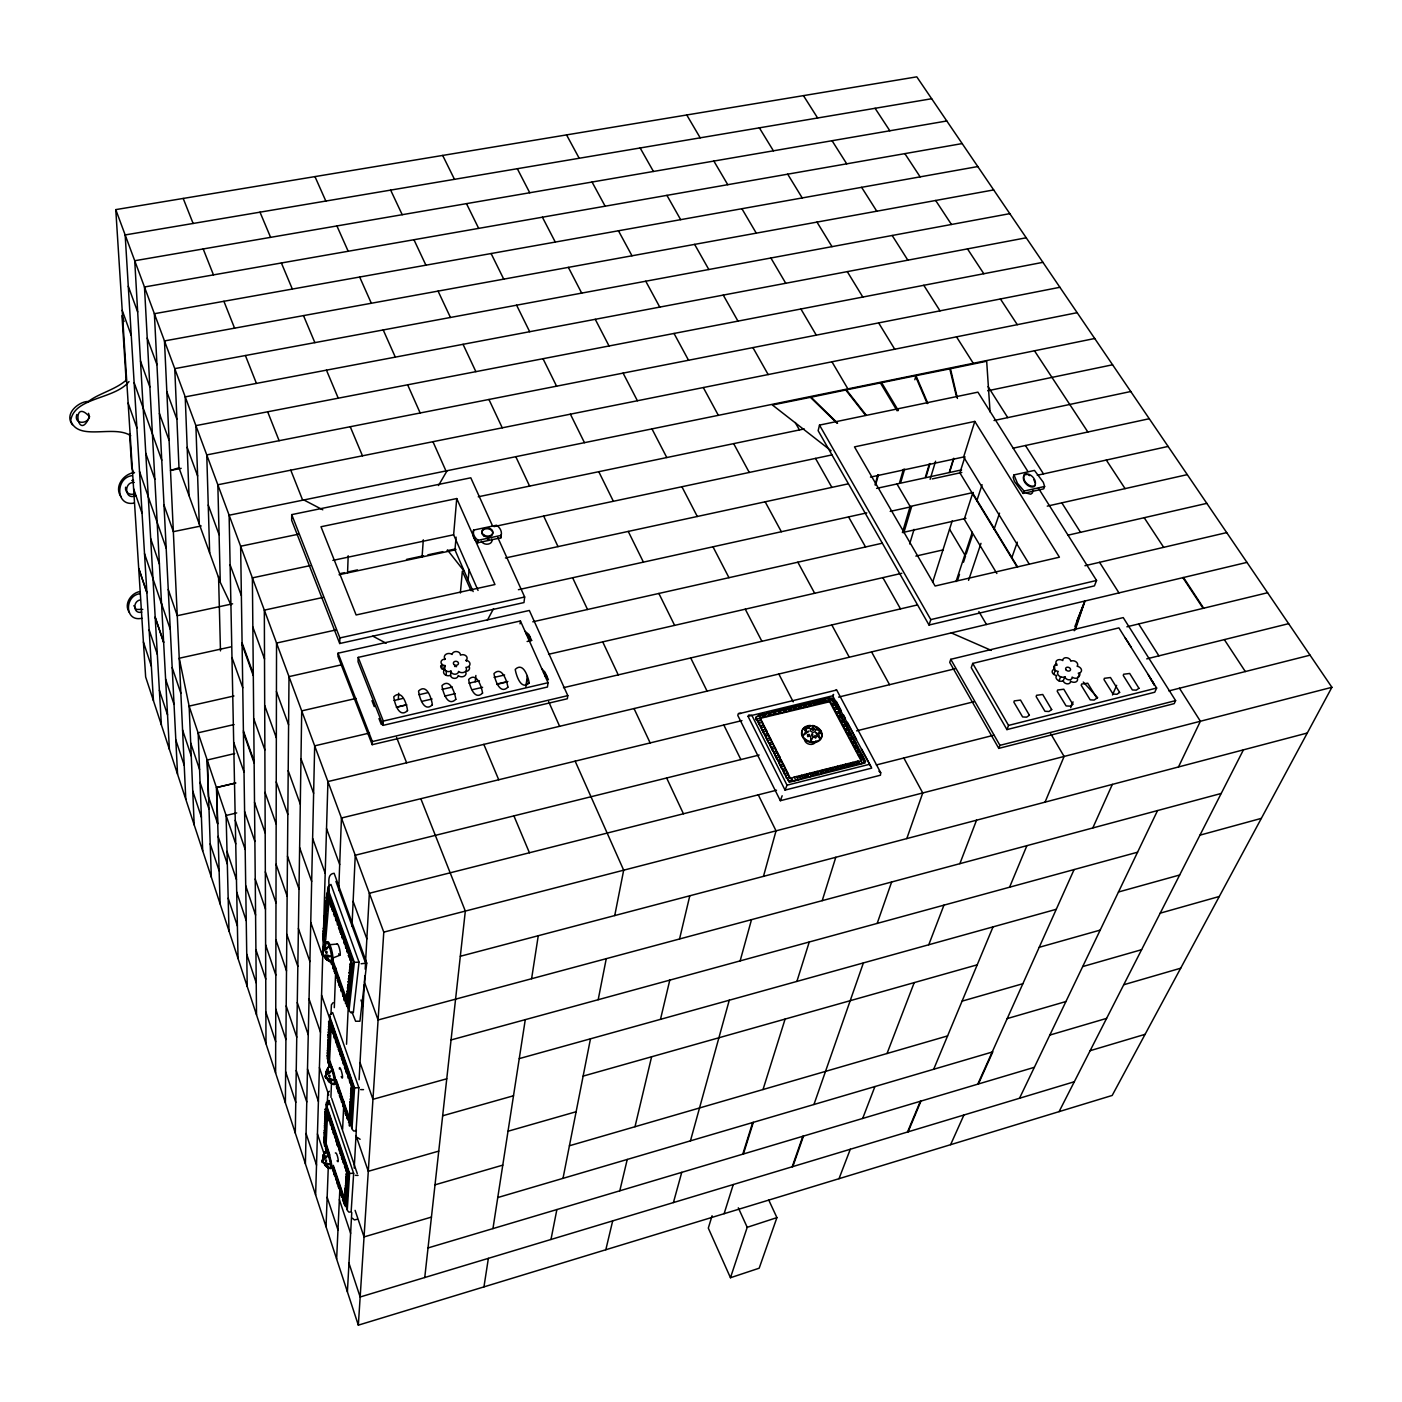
<?xml version="1.0" encoding="UTF-8"?>
<svg xmlns="http://www.w3.org/2000/svg" width="1402" height="1402" viewBox="0 0 1402 1402"><rect width="100%" height="100%" fill="white"/><g stroke="black" fill="none" stroke-linecap="round" stroke-linejoin="round"><path stroke-width="1.5" d="M275.616 1073.056L276.545 643.045L335.674 630.006M285.377 1102.813L289.005 676.623L342.246 664.653M492.347 525.487L470.792 477.802L291.721 514.622L291.669 520.317L339.705 643.518L523.98 602.562L524.663 597.007L497.728 537.404M295.296 1133.044L301.71 710.884L356.055 698.424M323.599 938.989C324.09 929.438 323.88 940.917 325.264 944.177M125.602 487.213C124.515 492.382 130.701 496.168 135.013 493.469M305.391 1163.783L314.679 745.846L369.497 733.036M315.625 1194.995L327.928 781.562L1246.956 562.377M345.435 1003.552C345.873 995.297 346.119 1000.169 346.715 1006.513C349.256 1002.745 347.345 1001.116 348.642 998.487C348.117 993.51 350.833 989.199 349.151 984.204C351.692 979.77 350.518 975.126 351.411 970.377C353.041 970.079 349.676 946.683 350.114 960.352M338.057 653.192L337.952 656.364L372.213 744.672L567.337 698.757L567.81 695.637L529.343 610.466L338.057 653.192L372.371 741.553L372.213 744.672M339.705 643.518L339.897 637.945L291.721 514.622M347.556 572.91L348.187 555.77M326.035 1226.732L328.313 1166.517M330.925 1097.328L331.52 1081.485M334.307 1007.652L335.797 967.993M338.706 890.498L341.44 818.014L741.956 720.593M358.211 657.38L358.036 661.744L383.044 725.377L547.446 687.015L548.042 682.721L520.422 620.963L358.211 657.38L383.307 721.066L383.044 725.377M328.103 1062.996C328.857 1047.312 326.018 1062.734 330.346 1067.308M327.122 1056.354C328.559 1050.448 330.083 1056.775 327.98 1058.808M327.244 1053.778C328.646 1045.857 330.697 1059.947 327.297 1052.674M327.349 1051.202C328.734 1043.228 330.907 1057.388 327.402 1050.098M327.472 1048.626L328.909 1046.611M327.525 1047.522C332.625 1052.99 325.685 1045.577 328.874 1044.227M328.804 1046.085L327.7 1043.438L328.769 1041.844M327.753 1042.334C332.625 1047.785 326.438 1040.547 328.874 1039.233M327.858 1039.723C332.327 1045.086 327.332 1038.269 328.699 1036.814M328.033 1056.389L328.839 1039.583C332.87 1038.426 325.019 1035.85 329.12 1033.993M328.909 1038.093C332.73 1035.622 325.79 1033.677 329.47 1031.136M329.032 1035.465C332.817 1032.941 325.825 1030.891 329.733 1028.279M329.137 1032.818C332.94 1030.295 325.947 1028.244 329.856 1025.616M329.26 1030.172C333.098 1027.684 326.14 1025.738 329.82 1023.18C327.279 1018.273 330.276 1030.996 330.802 1020.884L353.654 1086.83L351.026 1124.386M328.629 1022.373C327.91 1018.15 332.852 1027.158 330.679 1027.684C333.991 1030.33 332.011 1032.818 334.745 1035.5M325.229 1143.664C322.425 1134.972 326.421 1150.026 327.244 1152.9M323.774 1140.247L324.493 1138.985M324.581 1142.648C328.156 1140.422 321.619 1138.652 325.106 1136.303M324.791 1138.038C323.652 1128.733 327.577 1137.67 324.686 1140.334M324.09 1133.324C325.071 1128.417 326.999 1133.587 324.896 1135.725M324.195 1130.993L325.422 1129.346M325.106 1131.063C324.09 1121.565 327.788 1130.783 325.001 1133.394M324.405 1126.332C325.387 1121.39 327.314 1126.595 325.211 1128.733M324.51 1123.983C325.825 1117.219 327.647 1129.293 324.545 1122.984M324.616 1121.635C325.93 1114.853 327.753 1126.928 324.651 1120.619M324.721 1119.269C326.035 1112.469 327.875 1124.579 324.756 1118.253M324.826 1116.903L326.053 1115.221M324.861 1115.887C329.523 1121.162 323.617 1114.362 325.947 1113.048M324.984 1113.503C329.628 1118.778 323.722 1111.979 326.053 1110.664M326.245 1112.54C323.88 1103.987 326.245 1112.084 328.033 1114.012M329.382 1027.526L328.576 1023.881M329.435 1025.037L329.803 1014.978L332.625 1012.542L358.877 1087.742L356.055 1130.818L353.69 1131.028L352.252 1129.381L335.726 1081.17M325.211 1127.401L326.245 1102.866L328.909 1100.535L353.654 1173.351L351.131 1211.924L348.888 1212.134L347.521 1210.609L332.835 1166.674M324.703 1146.468L323.722 1141.561M328.787 1056.582L329.277 1045.962M330.96 1014.224L331.415 1004.796L333.098 1002.658M325.947 1127.331L326.543 1114.467M327.017 1108.824L327.77 1093.262L329.365 1091.229M328.944 1065.467L329.996 1062.401L328.173 1061.542M330.679 1027.684L331.748 1024.529L329.873 1023.653M325.509 1148.851L326.508 1145.977L324.773 1145.136M329.47 1118.253C326.175 1116.378 329.68 1112.084 326.315 1111.155M329.575 1067.325L329.014 1064.013M331.328 1029.559L330.749 1026.159M326.105 1150.656L325.562 1147.555M327.682 1116.763L327.122 1113.574M336.638 1258.996L339.95 1186.933M342.614 1129.223L343.911 1101.271M346.539 1044.245L348.309 1005.742M351.99 926.144L355.249 855.238L759.165 755.03M328.716 1104.723L328.909 1100.535M332.186 1032.065L333.273 1028.91L331.398 1028.034M330.96 1122.178C326.999 1120.741 331.398 1116.115 327.735 1115.396M332.852 1033.94L332.274 1030.54M329.12 1121.022L328.559 1117.832M336.322 1039.548C332.099 1038.058 336.795 1033.169 332.922 1032.415M332.397 1126.454C328.436 1125 332.835 1120.373 329.19 1119.655M334.377 1038.339L333.799 1034.939M330.557 1125.28L330.013 1122.091M337.794 1043.631C333.115 1042.615 338.583 1037.322 334.447 1036.832M333.851 1130.713C329.873 1129.276 334.272 1124.649 330.627 1123.913M335.902 1042.755L335.323 1039.338M331.994 1129.556L331.45 1126.349M350.079 1080.329C347.556 1073.476 345.067 1067.903 343.543 1060.788C339.862 1055.215 339.705 1047.031 335.972 1041.23M335.288 1135.007C331.328 1133.552 335.726 1128.925 332.064 1128.189M336.024 1080.101C335.989 1087.689 340.143 1092.999 341.562 1100.009M337.444 1047.171L336.848 1043.771M333.448 1133.832L332.905 1130.643M336.41 1087.198L337.461 1084.132L335.621 1083.273M338.32 1049.712L339.407 1046.54L337.514 1045.664M332.554 1169.899C332.975 1160.996 332.993 1174.753 336.392 1177.119M344.682 1202.425C345.295 1211.17 346.189 1201.514 346.644 1200.498C346.136 1198.184 346.294 1195.959 347.065 1193.715C346.802 1188.914 346.785 1184.55 348.134 1179.573C347.398 1174.841 346.241 1164.747 341.58 1157.859C341.808 1153.531 339.95 1149.219 337.181 1144.873C337.269 1141.386 335.744 1135.497 333.518 1132.466M337.041 1089.074L336.48 1085.761M338.969 1051.605L338.39 1048.188M333.15 1171.722L332.625 1168.602M334.903 1138.126L334.342 1134.919M337.9 1091.58L338.969 1088.513L337.111 1087.637M339.862 1054.146L340.949 1050.974L339.056 1050.098M333.974 1174.14L334.973 1171.248L333.22 1170.425M335.726 1140.58L336.76 1137.618L334.973 1136.759M338.548 1093.455L337.97 1090.143M340.511 1056.039L339.932 1052.639M334.57 1175.963L334.044 1172.843M336.357 1142.42L335.797 1139.23M339.407 1095.978L340.476 1092.894L338.618 1092.018M341.405 1058.58L342.491 1055.426L340.598 1054.532M343.981 1204.073C344.945 1199.025 340.16 1194.732 340.458 1189.282C336.953 1185.409 338.057 1178.556 334.64 1174.666M337.181 1144.873L338.215 1141.911L336.427 1141.07M340.055 1097.854L339.477 1094.541M342.07 1060.49L341.475 1057.073M336.007 1180.204L335.464 1177.102M337.812 1146.731L337.251 1143.524M343.297 1104.128C340.721 1101.832 343.35 1097.556 340.125 1096.417M342.947 1063.049L344.033 1059.877L342.141 1058.983M336.813 1182.64L337.829 1179.765L336.077 1178.924M338.636 1149.202L339.67 1146.223L337.882 1145.381M341.562 1102.252L341.001 1098.94M343.613 1064.959L343.034 1061.542M337.426 1184.48L336.883 1181.36M339.266 1151.042L338.723 1147.852M344.962 1108.228C341.492 1106.266 345.172 1101.779 341.65 1100.815M344.489 1067.518L345.593 1064.346L343.7 1063.452M338.25 1186.916L339.249 1184.024L337.496 1183.183M340.108 1153.513L341.142 1150.551L339.337 1149.693M343.069 1106.669L342.509 1103.339M345.155 1069.428L344.577 1066.011M338.863 1188.738L338.32 1185.619M340.739 1155.371L340.178 1152.181M347.398 1291.803L351.762 1212.52M354.215 1168.146L356.318 1129.977M359.087 1079.733L364.345 984.344M364.818 975.669L364.467 982.171L378.084 1019.973L1221.195 793.462M365.186 969.168L369.357 893.267L776.515 790.22M758.394 721.329C758.57 728.076 765.948 726.289 761.304 720.61C750.946 721.767 757.29 713.565 764.476 713.46C763.74 718.525 771.556 716.264 767.385 712.759L769.558 712.234C768.839 717.281 776.638 715.02 772.467 711.515L774.64 710.989C773.922 716.036 781.72 713.776 777.532 710.288L779.705 709.762C778.986 714.81 786.785 712.549 782.596 709.062L784.769 708.536C784.068 713.565 791.85 711.305 787.661 707.817L789.834 707.291C789.133 712.339 796.914 710.078 792.726 706.59L794.881 706.065C794.18 711.112 801.962 708.851 797.773 705.364L799.929 704.838C799.228 709.885 807.009 707.624 802.82 704.137L804.976 703.611C804.275 708.641 812.038 706.398 807.85 702.928L810.005 702.402C809.322 707.414 817.068 705.171 812.88 701.701L815.035 701.175L816.788 704.242L821.327 702.367L820.047 699.948L815.035 701.175M346.469 1112.645C343.017 1110.699 346.68 1106.196 343.157 1105.232M346.049 1071.987L347.153 1068.815L345.243 1067.938M339.67 1191.192L340.686 1188.3L338.933 1187.459M341.58 1157.859L342.614 1154.88L340.809 1154.039M344.594 1111.085L344.033 1107.755M346.715 1073.914L346.136 1070.497M340.283 1193.014L339.74 1189.895M342.193 1159.717L341.65 1156.51M349.939 1120.969C348.975 1133.99 350.202 1118.235 347.345 1117.92C349.869 1115.326 343.472 1115.466 345.54 1112.189C347.433 1111.768 346.382 1109.017 344.682 1109.665M347.608 1076.491L348.712 1073.301L346.802 1072.425M341.107 1195.468L342.123 1192.576L340.371 1191.735M343.034 1162.205L344.068 1159.226L342.281 1158.367M764.476 713.46L765.685 714.074L767.385 712.759M346.119 1115.519L345.54 1112.189M348.274 1078.418L347.696 1074.983M341.72 1197.308L341.177 1194.189M343.665 1164.063L343.122 1160.856M346.995 1118.06L348.064 1114.976L346.206 1114.099M351.779 1084.5C348.204 1082.519 352.007 1077.893 348.362 1076.911M342.544 1199.762L343.56 1196.87L341.79 1196.029M344.506 1166.552L345.558 1163.572L343.753 1162.731M347.643 1119.97L347.065 1116.64M349.834 1082.922L349.256 1079.487M343.157 1201.619L342.614 1198.482M345.137 1168.427L344.594 1165.22M348.52 1122.511L349.589 1119.427L347.731 1118.551M349.781 1124.001C352.463 1121.249 349.466 1118.463 351.657 1115.571C349.957 1113.591 352.936 1112.469 349.676 1108.877C350.938 1108.158 353.444 1104.618 350.956 1104.899C354.391 1102.077 347.906 1100.149 352.761 1097.731C350.675 1096.399 353.742 1094.699 352.025 1093.367C353.654 1091.247 351.692 1084.482 349.939 1081.415M345.979 1170.933L347.03 1167.936L345.225 1167.077M350.482 1118.042L349.063 1118.954L349.711 1119.918M350.693 1115.326L349.221 1116.448L349.852 1117.412M350.185 1117.569C349.028 1115.098 351.201 1109.14 350.325 1115.046M349.449 1112.487L350.991 1110.279L349.817 1106.336L351.254 1105.407M350.482 1112.522C353.619 1108.789 349.746 1107.475 351.254 1103.076M350.956 1104.899L350.062 1102.322L351.166 1100.728M350.22 1099.764L351.324 1098.169M350.062 1102.322C355.547 1100.991 348.59 1098.029 351.481 1095.593M351.429 1097.188L350.605 1093.507L351.884 1092.789M351.587 1094.594L350.745 1090.914L352.2 1089.985M351.744 1092L350.903 1088.303L352.41 1087.163M345.4 1202.127L344.577 1199.656L345.593 1198.219M345.54 1199.867L344.699 1197.396L345.733 1195.976M345.681 1197.623L345.593 1193.891M345.821 1195.363L345.032 1191.91L346.382 1191.052M345.943 1193.084C342.631 1189.685 349.063 1189.194 345.4 1186.039C347.731 1184.112 345.172 1181.939 346.364 1186.232M346.084 1190.806C342.298 1188.861 348.87 1185.829 345.4 1186.039M345.54 1183.744C347.836 1181.816 345.348 1179.608 346.504 1183.936M345.681 1181.448C348.046 1179.503 345.523 1177.277 346.662 1181.623M345.821 1179.135L347.083 1177.47M346.802 1179.31L345.961 1176.821L346.995 1175.349M346.942 1176.997L346.855 1173.211M351.902 1089.407L350.833 1084.009M347.083 1174.666L346.066 1169.583M350.886 1116.57L351.551 1105.81M769.558 712.234L770.767 712.847L772.467 711.515M346.609 1192.348L347.503 1177.96M352.007 1128.592L354.566 1087.829L329.82 1016.66M347.293 1209.856L349.589 1173.351L326.245 1104.461M797.773 779.109C791.92 783.63 788.38 777.427 796.476 776.568L798.281 779.74L802.925 777.795L801.646 775.271L796.476 776.568M398.308 699.493L398.711 693.219M358.334 1325.153L383.78 932.137L115.77 209.617L916.785 76.847L1331.9 687.295L1112.189 1095.453L358.334 1325.153L145.65 676.956L138.71 568.493L146.895 592.766M774.64 710.989L775.832 711.603L777.532 710.288M779.705 709.762L780.896 710.376L782.596 709.062M759.376 714.705L760.69 717.579M784.769 708.536L785.961 709.149L787.661 707.817M422.072 556.962L423.299 539.84M789.834 707.291L791.026 707.905L792.726 706.59M794.881 706.065L797.773 705.364M799.929 704.838L802.82 704.137M804.976 703.611L807.85 702.928M801.646 775.271L806.798 773.974L808.919 777.146L813.23 775.201L811.933 772.677L806.798 773.974M802.925 777.795L808.078 776.498M810.005 702.402L812.88 701.701M441.823 668.666L442.173 664.495M478.047 590.435L453.635 534.775L456.737 498.551L320.988 526.749L356.126 614.97L494.959 584.529L456.737 498.551M456.088 537.106L454.967 549.934L473.157 591.574M444.031 670.471A4.521 3.54 5 0 1 444.697 669.735L445.065 665.564A4.118 3.207 4.9 0 1 441.017 662.182A4.118 3.207 4.9 0 1 445.188 659.15A4.732 3.68 5 0 1 445.468 654.664A4.732 3.68 5 0 1 451.093 653.91L452.127 654.471A4.206 3.277 5.2 0 1 455.475 651.58A4.206 3.277 5.2 0 1 460.066 653.49L460.504 655.155A4.241 3.312 5.4 0 1 466.042 655.908A4.241 3.312 5.4 0 1 466.077 660.272A4.609 3.593 5.5 0 1 469.985 664.057A4.609 3.593 5.5 0 1 465.885 667.405A4.609 3.61 5.4 0 1 464.605 672.031A4.609 3.61 5.4 0 1 458.542 671.418A3.803 2.979 5.2 0 1 454.704 674.222A3.803 2.979 5.2 0 1 450.953 671.085A4.539 3.54 5 0 1 445.03 670.261A4.539 3.54 5 0 1 445.065 665.564M446.064 675.308L446.432 671.155M811.933 772.677L817.086 771.38L819.189 774.552L823.517 772.607L822.22 770.084L817.086 771.38M813.23 775.201L818.382 773.904M820.047 699.948L825.077 698.739C824.358 703.769 832.21 701.473 827.934 698.038L832.227 698.073L865.595 761.409L859.741 764.213L857.954 761.076L822.22 770.084M821.327 702.367L826.339 701.14M322.688 936.361L323.687 941.986M322.846 934.661C324.353 928.177 326.245 934.889 323.757 937.202M323.126 931.682L324.581 929.666M324.02 934.223L325.72 931.734L323.389 928.685L326.28 925.723L323.932 922.656L325.579 920.378M324.3 931.243C328.348 928.439 321.233 926.109 325.369 923.164M325.124 922.201C324.16 908.759 328.243 922.656 324.843 925.215M324.475 916.61L325.965 914.56M325.404 919.169C329.733 916.663 321.987 913.648 326.473 911.633C329.523 909.951 322.67 907.094 327.034 904.886M325.667 916.119C329.575 913.333 323.582 911.966 325.93 908.899M326.508 906.919C325.544 893.337 329.663 907.409 326.228 910.003M325.877 901.276L327.367 899.19M326.789 903.834C330.96 901.118 324.055 899.12 327.385 896.334M327.069 900.75L328.822 898.174L327.367 897.666L326.666 893.197L327.717 897.911L329.75 899.523M323.441 937.5L324.598 924.794M325.176 918.433L325.947 909.968M326.526 903.607L327.91 886.958L330.96 884.434L359.035 962.175L353.357 1012.559L350.833 1012.717L349.343 1010.912L331.275 959.669M324.563 928.229L323.774 924.391M325.947 913.07L325.159 909.179M328.191 894.02C331.415 888.623 324.721 874.235 334.132 873.271L366.746 963.121L359.928 1021.217L355.617 1021.252L351.832 1011.753M324.353 937.5L324.931 931.138M325.509 924.777L326.298 916.312M465.92 672.469A4.609 3.61 5.4 0 1 463.694 676.412A4.609 3.61 5.4 0 1 458.156 675.571A3.803 2.979 5.2 0 1 454.318 678.375A3.803 2.979 5.2 0 1 450.585 675.238L450.953 671.085M460.364 593.011L462.345 571.227L471.107 590.785M825.077 698.739L827.934 698.038M324.581 944.527L325.86 941.548L323.844 940.269M336.27 917.697C333.781 913.929 333.588 911.16 332.186 907.076C328.138 907.059 333.606 902.8 329.75 902.38C326.158 901.083 332.695 896.141 327.875 896.123M329.33 902.415L328.804 898.7M330.259 905.009L331.573 901.924L329.505 900.645M330.96 906.954L330.434 903.238M331.888 909.548L333.203 906.463L331.135 905.184M332.589 911.493L332.064 907.777M468.128 580.06L469.144 569.422M473.578 530.096L473.35 532.515A14.073 10.533 6 0 0 477.907 542.732L500.917 537.807L501.18 535.389A14.09 10.533 6 0 0 496.571 525.224L473.578 530.096A14.09 10.533 6 0 0 478.135 540.296L477.907 542.732M823.517 772.607L828.635 771.31L827.338 768.787M333.536 914.104L334.85 911.02L332.765 909.723M334.237 916.049L333.694 912.334M331.608 964.418L331.082 960.808L331.608 964.418L333.571 965.347M337.952 921.92C333.361 920.308 338.618 915.085 334.395 914.279M335.867 920.623L335.341 916.89M343.262 993.37C340.406 988.13 339.442 983.696 337.619 978.14C337.058 975.915 334.465 972.953 335.236 970.219C330.784 968.624 335.884 963.542 331.766 962.736M344.489 939.971C339.862 933.732 340.09 925.267 336.042 918.853M828.635 771.31L833.769 770.013L832.455 767.507M333.203 968.94L332.695 965.33M337.514 925.197L336.988 921.464M334.114 971.533L335.411 968.537L333.378 967.257M338.46 927.826L339.775 924.742L337.689 923.445M334.815 973.479L334.289 969.851M339.161 929.789L338.636 926.056M335.726 976.072L337.023 973.076L334.973 971.796M340.108 932.418L341.422 929.333L339.337 928.036M336.41 978.018L335.902 974.39M340.809 934.398L340.283 930.665M337.339 980.629L338.618 977.632L336.585 976.353M341.755 937.027L343.087 933.942L340.984 932.628M833.769 770.013L838.869 768.734L837.572 766.211M338.022 982.574L337.496 978.947M342.474 939.007L341.93 935.274M338.951 985.185L340.248 982.189L338.197 980.909M346.031 945.631C343.069 943.178 346.259 938.464 342.649 937.255M339.635 987.148L339.109 983.521M344.121 943.634L343.595 939.901M475.225 681.758L475.874 675.484M838.869 768.734L843.986 767.437L842.672 764.931M340.563 989.759L341.86 986.763L339.81 985.483M347.854 949.943C343.946 947.84 348.257 942.933 344.314 941.881M341.247 991.722L340.739 988.095M345.786 948.278L345.26 944.527M344.927 997.611C340.441 995.998 345.575 990.881 341.422 990.057M349.133 957.584L348.415 955.586L349.501 953.886L346.75 950.942L348.011 947.472L345.979 946.525M342.877 996.314L342.351 992.686M347.451 952.922L346.925 949.172M344.506 1000.923C341.895 998.89 347.626 994.789 343.052 994.649M348.415 955.586L349.746 952.484L347.643 951.169M843.986 767.437L849.086 766.158L847.772 763.634M347.065 998.978L346.907 1000.467M347.398 1000.257C346.101 997.803 348.748 991.126 347.731 997.313M346.785 994.666L348.467 992.423M348.046 994.368L347.1 991.722L348.344 989.952M348.362 991.424L347.556 987.499L349.186 986.272M348.677 988.463L347.871 984.537L349.431 983.538M349.01 985.483L348.204 981.54L349.834 980.313M349.326 982.504L348.52 978.561L349.904 977.807M349.659 979.507L348.712 976.843L349.974 975.038M349.992 976.493L349.168 972.55L350.658 970.92M350.307 973.479L349.361 970.815C351.92 968.835 349.711 965.365 350.64 970.464M349.676 967.783L351.219 965.733M350.973 967.415L350.009 964.751L351.289 962.911M351.306 964.366L350.272 958.512M348.274 997.383L348.73 993.159M349.659 984.677L350.114 980.436M350.815 974.092L351.499 967.731M349.098 1010.036L354.355 962.35L327.893 888.78M849.086 766.158L854.186 764.861L852.872 762.355M424.753 1277.52L465.324 911.072L420.828 798.702M854.186 764.861L859.268 763.582M857.954 761.076L859.496 761.531L864.263 758.57M520.072 623.872L520.422 620.963M525.89 686.892L527.275 676.027M526.451 684.649L527.012 680.303M760.55 725.623L762.197 730.144L765.65 729.215C770.294 734.911 762.968 736.628 762.723 729.934M763.477 724.904L765.65 729.215M764.896 734.245L766.561 738.784L770.013 737.855C774.693 743.551 767.28 745.391 767.087 738.574M767.823 733.526L770.013 737.855M769.277 742.92L770.942 747.476L774.395 746.547C779.091 752.261 771.678 754.101 771.468 747.266M772.204 742.201L774.395 746.547M829.213 700.474L831.439 703.751L834.698 702.717M773.676 751.63L775.341 756.204L778.811 755.275C783.525 761.006 776.077 762.863 775.867 755.993M776.603 750.894L778.811 755.275M778.092 760.392L779.757 764.984L783.245 764.037C787.977 769.803 780.511 771.678 780.301 764.773M483.953 1286.878L488.369 1258.348M492.961 1228.59L525.277 1019.64M531.603 978.719L538.263 935.695M781.019 759.656L783.245 764.037M327.472 1071.584L328.313 1069.673L327.472 1071.584A12.232 6.291 28.9 0 0 327.017 1071.917L326.719 1072.302A10.568 8.114 27.6 0 0 326.035 1074.563L325.983 1075.562M782.526 769.19L784.209 773.799L787.696 772.87L789.221 777.269L791.219 777.865M784.752 773.606L786.434 778.233L789.974 777.286M785.47 768.454L787.696 772.87M326.841 1108.053L348.73 1172.282L346.715 1206.456L333.185 1166.569M323.301 937.307L324.405 936.431M760.62 717.176L760.077 719.208L761.304 720.61M831.824 703.418L833.507 707.887L836.924 706.958M834.067 707.659L835.75 712.128L839.185 711.2M836.311 711.901L837.993 716.369L841.428 715.441M838.554 716.159L840.254 720.646L843.689 719.717M840.814 720.418L842.514 724.922L845.949 723.993M335.341 1152.952C337.076 1151.305 339.827 1165.483 337.076 1160.768M843.075 724.694L844.775 729.198L848.228 728.269M845.336 728.987L847.036 733.491L850.506 732.563M847.614 733.281L849.314 737.803L852.784 736.874M849.892 737.592L851.592 742.114L855.062 741.185M852.171 741.903L853.888 746.442L857.358 745.513M854.466 746.232L856.184 750.789L859.654 749.86M856.762 750.578L858.48 755.135L861.967 754.206M859.058 754.924L861.371 759.376M345.873 1202.688L333.29 1165.342M550.986 1239.473L556.874 1209.558M563.008 1178.346L590.47 1038.812M598.181 999.714L606.26 958.67M614.742 915.559L623.68 870.186L575.153 761.163M328.436 892.986L353.286 961.492L348.327 1005.97M836.433 690.082L738.171 713.898L737.803 715.441L780.353 800.7L880.438 775.218L880.719 772.747L836.486 689.644L835.925 690.432M346.907 1004.848L345.821 1002.237L347.083 1001.694M605.822 1249.743L612.674 1220.897M619.789 1190.806L627.237 1159.454M635.001 1126.717L651.597 1056.775M660.482 1019.359L669.788 980.121M679.549 938.972L689.802 895.755M785.05 790.08L748.037 716.334L748.861 714.985L751.91 715.406L787.03 785.173L785.05 790.08L871.711 768.121L832.665 695.795L833.524 694.428L833.261 695.637M1027.929 471.545L977.913 392.157L819.504 425.104L818.137 430.694L929.035 625.029L1094.419 585.878L1096.557 580.463L1038.409 488.159M76.847 414.466C72.834 426.12 92.847 423.93 88.501 413.31M780.353 800.7L782.158 795.758M673.416 1202.566L681.758 1172.352M690.45 1140.842L729.268 1000.222M740.133 960.896L751.507 919.642M763.477 876.355L776.042 830.843L758.272 794.829M875.041 484.934L877.845 474.805M875.654 484.794L878.476 474.665M914.823 379.732L915.979 375.666L949.802 368.866L956.444 396.433M903.431 469.267L899.348 483.445L876.6 488.387M904.641 469.022L900.54 483.182L925.197 477.819L929.438 463.659M902.397 532.585L910.143 506.455L896.859 483.778M903.817 532.795L911.598 506.665L890.2 511.397M323.529 946.841L324.23 945.334A13.161 9.604 -88.7 0 1 325.807 942.635A13.249 12.197 -71.9 0 0 323.862 945.456L323.494 946.192A11.461 10.059 -32.7 0 0 322.723 949.207L322.81 949.172A11.426 8.727 -61.3 0 1 323.88 946.07L323.214 947.91M930.052 463.519L925.811 477.679L949.189 472.597L953.57 458.454M909.653 543.941L914.051 529.378M930.104 479.361L935.59 461.223M712.093 1215.744L708.308 1228.117L730.46 1277.73L759.183 1268.197L776.918 1217.619L768.804 1200.165M953.886 458.384L949.504 472.527L961.597 469.898M724.115 1213.694L733.264 1184.55M742.762 1154.179L752.681 1122.529M763.021 1089.529L785.102 1019.079M796.897 981.418L809.252 941.986M822.203 900.662L835.802 857.27M743.41 1153.986L753.33 1122.336M1029.348 564.287L963.63 456.982L974.811 421.406L854.484 446.887L935.099 586.018L1059.421 557.19L974.811 421.406M964.962 456.754L959.879 472.86L1017.291 567.249M932.61 582.373L952.186 520.931M929.035 625.029L930.788 619.614L819.504 425.104M976.843 500.759L982.083 484.706M956.024 581.585L972.287 532.252M957.461 580.516L959.476 574.417M963.507 562.202L965.522 556.103L949.54 529.202M966.206 554.035L972.322 535.494M1075.316 629.831L1084.885 600.88M730.46 1277.73L747.213 1227.311L738.311 1207.805M968.554 580.375L980.979 543.345M994.106 529.15L999.538 513.167M950.766 659.308L949.715 662.392L998.767 748.37L1174.21 703.629L1175.612 700.614L1123.23 617.599L950.766 659.308L999.924 745.356L998.767 748.37M1013.996 474.91L1013.173 477.293L1014.417 481.429L1023.25 493.416L1043.771 488.842L1044.613 486.476L1043.333 482.323L1034.466 470.424L1013.996 474.91L1017.431 483.304L1024.073 491.05L1044.613 486.476M1023.25 493.416L1024.073 491.05M792.2 1166.762L802.855 1136.268M813.949 1104.496L863.387 962.929M877.179 923.41L891.637 881.998M906.814 838.571L922.744 792.954L903.834 757.991M792.831 1166.587L803.486 1136.076M972.725 663.409L971.236 667.65L1006.934 729.601L1154.775 692.22L1156.65 688.049L1118.884 627.868L972.725 663.409L1008.529 725.412L1006.934 729.601M1011.701 558.049L1017.291 542.153M1074.265 630.725L1084.973 601.02M839.009 1178.696L850.295 1149.254M887.028 1053.515L914.227 982.609M928.755 944.755L943.949 905.149M959.862 863.667L976.546 820.17M862.668 1118.463L874.901 1086.568M1053.743 674.38L1055.338 670.349M1077.139 620.455L1083.343 604.805M1074.896 626.466L1083.413 604.928M1059.018 680.846L1060.631 676.815M1077.525 678.989A4.556 3.347 20.6 0 1 1075.387 682.108A4.556 3.347 20.6 0 1 1070.48 681.109A3.75 2.769 20.5 0 1 1067.395 683.843A3.75 2.769 20.5 0 1 1063.259 680.776L1064.872 676.745A4.469 3.295 20.3 0 1 1059.141 675.957A4.469 3.295 20.3 0 1 1058.265 671.383A4.066 2.997 20.1 0 1 1053.796 668.088A4.066 2.997 20.1 0 1 1057.161 665.126A4.679 3.435 20.1 0 1 1056.565 660.763A4.679 3.435 20.1 0 1 1061.735 660.027L1062.821 660.57A4.153 3.049 20.2 0 1 1065.432 657.748A4.153 3.049 20.2 0 1 1070.129 659.606L1070.848 661.236A4.188 3.084 20.3 0 1 1076.228 661.972A4.188 3.084 20.3 0 1 1077.087 666.23A4.556 3.347 20.5 0 1 1081.485 669.911A4.556 3.347 20.5 0 1 1078.261 673.17A4.556 3.347 20.5 0 1 1077.928 677.674A4.556 3.347 20.5 0 1 1072.109 677.078A3.75 2.769 20.4 0 1 1069.007 679.83A3.75 2.769 20.4 0 1 1064.872 676.745M1070.672 707.712L1073.056 701.876M907.515 1132.01L920.343 1101.271M933.679 1069.27L993.037 926.88M1009.58 887.203L1026.895 845.669M1045.051 802.137L1064.1 756.449L1050.781 733.807M908.128 1131.835L920.956 1101.096M335.779 1082.204L335.726 1080.907M331.363 1067.711L329.715 1062.348M1112.505 694.989L1116.64 685.333M762.285 713.986L763.529 716.44L760.865 717.719M950.609 1144.68L963.928 1115.011M977.772 1084.167L1074.107 869.555M1092.789 827.969L1112.347 784.384M978.386 1083.974L992.809 1051.868L497.763 1197.553M1019.517 1098.257L1157.544 810.566M1178.469 766.964L1200.392 721.241L1179.45 688.224M327.244 1073.459L327.104 1073.757A10.743 1.437 -32.5 0 0 326.245 1074.686M1059.088 1111.628L1243.434 749.842M487.37 620.21L493.522 608.713M438.493 485.53L447.098 470.722M88.536 401.568C81.001 400.569 63.283 412.609 72.361 424.753M344.699 1202.408L344.857 1200.866L343.245 1200.34M1035.289 484.969L1034.571 485.846C1028.858 488.071 1021.006 479.484 1024.512 474.209C1030.593 471.966 1038.479 481.166 1034.29 486.634C1028.577 488.86 1020.726 480.29 1024.249 474.998L1026.65 474.472M325.947 1074.458L327.174 1079.049L326.386 1077.332M345.681 1200.287C342.964 1201.006 347.486 1203.074 344.086 1202.846M126.408 379.96C115.683 389.686 98.473 393.471 88.186 401.655M129.002 381.572C114.631 399.605 74.306 396.994 70.713 420.582C78.197 441.823 113.685 424.35 130.754 435.724M331.468 960.668L331.713 958.565A10.252 2.015 77.2 0 0 328.471 944.492A10.252 2.015 77.2 0 0 325.737 945.351M326.964 1151.743L327.91 1150.166L326.175 1149.342M339.827 955.235L331.52 958.53A7.028 1.384 77.2 0 0 331.643 953.08M140.428 599.933C132.436 600.932 133.032 614.549 141.795 612.096M142.776 609.397L136.274 609.449L133.856 605.646M135.731 495.554C124.725 501.04 123.183 481.605 134.312 482.428M756.397 716.51L755.731 717.771L789.221 782.281L865.016 763.021L838.957 712.549M134.522 472.509C123.621 473.788 113.948 486.476 120.905 496.606M139.622 591.609C130.719 593.239 123.516 604.525 129.44 612.534M140.323 593.677C124.392 595.026 124.182 622.348 141.9 618.247M329.435 1026.387L330.241 1024.774M132.331 475.628C115.314 477.258 115.297 506.858 134.119 503.073M747.213 1227.311L776.918 1217.619M1009.808 213.647L174.759 368.638L178.983 467.777L170.501 470.441L181.173 468.338M1074.3 1081.748L360.156 1296.99L348.975 1263.184M428.031 1247.938L1034.361 1067.308M1090.143 1050.694L1145.101 1034.326M431.448 1217.094L364.047 1236.914L355.092 1210.347M1049.818 1035.079L1106.599 1018.378M435.006 1184.83L502.775 1165.132M569.422 1145.767L947.577 1035.92M1007.214 1018.588L1065.923 1001.536M1123.738 984.747L1180.694 968.204M357.16 1219.267L354.426 1219.95L352.48 1218.268M438.756 1151.112L368.288 1171.301L356.003 1135.55M508.015 1131.239L576.134 1111.733M962.087 1001.133L1022.864 983.713M1082.694 966.574L1141.596 949.697M353.654 1173.351L349.589 1173.351M442.646 1115.782L513.5 1095.768M583.144 1076.105L977.229 964.821M1039.197 947.314L1100.184 930.104M1160.225 913.158L1219.302 896.474M446.747 1078.786L372.95 1099.308L360.034 1062.541M519.248 1058.615L1056.267 909.302M1118.463 892.005L1179.643 875.006M451.041 1039.951L1137.565 852.206M1199.972 835.154L1261.344 818.365M358.877 1087.742L354.566 1087.829M460.312 956.269L1307.295 733.018M383.78 932.137L1331.9 687.295M876.338 764.949L993.86 735.209M1168.882 690.906L1310.064 655.172M999.924 745.356L1175.612 700.614M785.716 775.499L788.66 774.763M860.057 756.8L862.949 756.081M797.493 777.374L860.285 761.549L860.916 760.252M1008.529 725.412L1156.65 688.049M792.603 780.406L788.87 781.019L786.978 778.04M787.03 785.173L869.047 764.423M779.039 762.267L781.983 761.531M853.152 743.761L856.044 743.042M781.247 766.666L784.191 765.93M855.448 748.09L858.339 747.371M783.473 771.082L786.434 770.346M857.744 752.436L860.635 751.717M772.414 749.141L775.341 748.405M846.317 730.828L849.191 730.109M856.64 730.845L974.127 701.683M1146.731 658.87L1288.631 623.662M774.605 753.505L777.549 752.769M848.596 735.121L851.47 734.403M776.813 757.886L779.757 757.15M850.874 739.432L853.765 738.714M397.081 707.046L405.301 705.031M496.711 684.456L507.191 681.863M765.842 736.103L768.769 735.384M839.518 717.982L842.392 717.281M768.016 740.431L770.96 739.713M841.778 722.258L844.652 721.539M770.206 744.777L773.15 744.059M844.039 726.534L846.931 725.815M759.323 723.169L762.232 722.451M832.788 705.241L835.645 704.54M761.479 727.463L764.405 726.762M835.031 709.465L837.888 708.764M763.652 731.774L766.579 731.055M837.274 713.723L840.148 713.022M748.037 716.334L832.665 695.795M758.5 716.001L766.947 713.951M771.17 712.917L831.736 699.002M838.589 697.092L955.06 668.754M1126.893 626.799L1267.601 592.731M763.529 716.44L765.702 715.896M768.611 715.195L770.802 714.669M773.694 713.951L775.884 713.425M778.776 712.724L780.949 712.198M783.858 711.48L786.031 710.954M788.923 710.253L791.078 709.727M793.97 709.026L796.143 708.501M799.035 707.8L801.19 707.274M804.082 706.573L806.238 706.047M809.112 705.346L811.267 704.82M814.141 704.119L816.297 703.594M757.15 718.875L760.094 718.157M830.527 701.018L833.419 700.317M366.746 963.121L361.12 963.752M359.035 962.175L354.355 962.35M236.71 812.932L226.108 815.473L228.999 931.016M220.114 903.887L216.644 787.468L235.711 782.964M217.538 823.815L216.451 787.591L235.606 783.07M930.788 619.614L1096.557 580.463M563.499 687.681L917.469 604.928M1084.938 565.742L1226.697 532.602M372.371 741.553L567.81 695.637M217.731 823.78L208.39 796.511L207.128 760.042L234.677 753.557M383.307 721.066L548.042 682.721M394.085 700.474L402.462 698.547M419.093 694.709L427.4 692.781M441.963 689.433L452.355 687.033M468.987 683.195L479.414 680.794M494.1 677.411L504.597 674.993M396.328 707.291L406.843 704.856M421.581 701.438L432.096 699.002M444.732 696.075L455.247 693.639M472.088 689.749L482.603 687.313M497.342 683.913L507.857 681.477M234.046 724.571L198.155 732.79L202.694 850.839M548.568 654.278L901.801 573.295M1067.938 535.196L1206.824 503.353M527.117 641.503L531.638 640.469L528.992 634.598L525.031 631.268M915.856 556.103L943.406 549.829M532.795 621.805L882.244 543.222M1047.259 506.122L1187.284 474.63M233.959 695.97L189.13 706.1L194.195 824.902M344.699 1197.396L345.663 1197.308M344.577 1199.656L345.523 1199.569M904.5 532.112L965.96 518.337M345.26 1188.318L346.417 1188.318M339.897 637.945L524.663 597.007M345.961 1176.821L346.907 1176.734M231.348 646.778L179.246 658.239L189.13 706.1L216.451 787.591M518.425 589.699L866.787 512.887M1037.27 475.278L1168.111 446.432M910.143 506.455L973.321 492.488M346.101 1174.49L347.065 1174.403M932.225 478.906L961.807 472.456M358.053 1175.419L355.354 1175.332M870.484 477.101L963.63 456.982M322.968 597.445L264.33 610.133L265.994 1043.754M505.456 557.978L848.35 483.813M1013.12 448.184L1149.272 418.725M232.609 603.824L177.265 615.706L168.258 589.506M363.539 1089.634L360.665 1089.599M478.135 540.296L501.18 535.389M340.423 573.541L344.682 572.629M348.958 571.718L357.475 569.895M406.527 559.416L423.579 555.753M427.855 554.841L442.769 551.652M447.045 550.741L455.562 548.918M339.074 574.732L455.983 549.707M332.87 560.397L453.635 534.775M310.052 565.637L252.378 577.869L256.531 1014.908M494.065 526.591L831.912 454.914M994.036 420.53L1130.766 391.509M325.141 1109.753L326.088 1109.701M349.904 1104.881L351.131 1104.899M325.036 1112.154C329.172 1110.927 325.387 1116.202 325.089 1111.12M349.764 1107.422L350.763 1107.352M324.931 1114.537L325.877 1114.467M349.606 1109.963L350.833 1109.981M298.188 534.267L240.636 546.237L247.225 986.517M478.257 496.781L804.24 428.942M987.727 390.772L1112.575 364.783M1094.717 338.495L229.122 515.217L238.042 958.547M201.205 525.96L173.357 531.656L164.016 505.088M1077.157 312.681L217.836 484.777L220.272 582.321L230.927 604.823M327.7 1043.438L328.699 1043.386M327.577 1046.05C331.871 1044.49 328.05 1050.221 327.63 1044.928M327.823 1040.845L328.804 1040.792M1059.894 287.287L206.76 454.914L209.669 552.896M1042.913 262.332L195.894 425.63L199.259 524.015M1026.229 237.779L185.222 396.871L189.025 495.642M993.668 189.918L164.472 340.931L185.8 799.35M977.79 166.558L154.378 313.715L177.546 774.149M962.158 143.582L144.476 286.989L169.397 749.334M347.1 991.722L348.379 991.827M347.416 988.778L348.485 988.761M946.788 120.975L134.732 260.737L161.37 724.869M348.712 976.843L349.781 976.826M348.379 979.84L349.799 980.103M350.009 964.751L351.306 964.856M931.664 98.736L125.164 234.94L153.449 700.737M738.784 713.32L740.975 713.425M323.389 928.685L324.651 928.807M323.669 925.671L324.703 925.671M325.036 910.494L326.088 910.511M324.756 913.561L326.035 913.683M326.158 898.174L327.437 898.296M326.438 895.054L327.507 895.072M327.577 1153.548L329.365 1154.687M329.645 1065.87L331.328 1066.414M131.77 480.535L133.593 480.325M360.139 1139.283L357.475 1137.548M328.383 944.843L337.234 944.019M327.402 1078.436L327.034 1078.646A10.76 7.553 -53.6 0 0 328.629 1080.136L329.067 1080.294A12.46 5.555 -56 0 0 329.961 1080.223M951.275 632.898L991.319 650.405M1028.157 474.84L1029.734 475.628M1026.317 493.083L1030.733 494.205L1032.52 492.856L1032.766 490.174M303.831 499.953L322.793 509.82M372.827 636.14L386.163 643.238M790.237 778.864L760.252 718.35L829.616 701.736L862.177 762.846M878.896 771.188L880.719 772.747M831.123 450.778L772.414 405.003L810.409 397.327L837.082 423.229M526.223 633.932L530.184 637.262M527.66 637.156L531.638 640.469M837.59 423.141L811.075 397.204L845.774 390.001L865.612 415.36M331.555 960.247L332.046 961.194M543.52 672.574L546.745 676.009M545.203 676.36L548.427 679.795L545.045 672.241L541.82 668.807M1083.273 682.055L1097.696 697.723M447.431 549.952L464.009 571.017M866.278 415.22L846.387 389.879L880.403 382.921L897.14 410.839M1125.193 637.928L1129.083 643.728M1128.785 643.658L1131.063 646.865M875.076 108.287L889.849 130.789M904.868 153.642L920.133 176.862M935.66 200.468L951.45 224.478M967.485 248.89L983.818 273.723M1000.415 298.976L1017.291 324.668M1034.483 350.798L1087.864 432.009M1106.301 460.066L1125.07 488.615M1144.19 517.706L1163.678 547.341M1183.516 577.519L1203.722 608.275M1224.332 639.61L1245.326 671.558M1182.815 577.536L1203.039 608.293M803.451 95.634L817.629 117.996M832.069 140.726L846.72 163.824M861.617 187.325L876.776 211.194M892.18 235.483L907.848 260.176M923.795 285.289L940.006 310.841M956.497 336.83L973.286 363.293M988.077 386.619L1007.74 417.621M1025.44 445.521L1043.474 473.911M1061.822 502.845L1080.521 532.304M1099.571 562.325L1118.971 592.906M1138.739 624.083L1158.893 655.838M759.358 127.845L773.413 150.82M787.696 174.181L802.224 197.945M816.98 222.094L831.999 246.647M847.281 271.637L862.826 297.049M878.633 322.898L894.721 349.203M1017.607 566.951L972.708 493.153L964.261 519.231L996.84 573.488M898.367 410.593L881.613 382.676L915.313 375.789L927.23 403.548M323.511 1163.064L322.688 1158.946L323.179 1162.223M686.752 114.964L700.194 137.834M713.863 161.072L727.761 184.696M741.903 208.723L756.274 233.153M770.89 258.003L785.751 283.274M800.892 308.983L816.279 335.148M831.947 361.786L847.895 388.897M978.876 611.57L986.482 624.503M640.153 147.964L653.437 171.465M666.931 195.369L680.653 219.658M694.621 244.369L708.816 269.517M723.257 295.086L737.96 321.111M752.927 347.608L768.156 374.562M795.232 422.493L799.438 429.941M815.508 458.401L831.877 487.388M848.56 516.9L865.542 546.973M882.857 577.624L900.505 608.889M871.571 651.912L889.551 684.684M566.548 134.89L579.201 158.268M592.065 182.032L605.138 206.199M618.457 230.787L631.987 255.777M645.761 281.224L659.764 307.108M674.029 333.448L688.54 360.261M703.313 387.548L718.35 415.342M733.667 443.628L749.264 472.456M765.159 501.811L781.352 531.726M797.843 562.202L814.667 593.274M831.807 624.942L849.279 657.223M836.293 701.351L841.358 710.902M843.373 714.705L845.406 718.525M847.421 722.345L856.534 739.502M861.582 749.054L870.695 766.211M831.894 699.23L836.941 708.746M822.921 699.265L824.201 701.666M855.781 761.619L857.095 764.125M817.909 700.474L819.171 702.893M850.681 762.916L851.995 765.422M845.581 764.195L846.896 766.701M1033.887 479.782L1035.254 483.059M840.481 765.474L841.796 767.998M835.382 766.771L836.679 769.277M830.264 768.051L831.561 770.574M517.32 168.713L529.746 192.757M542.399 217.205L555.28 242.073M568.371 267.361L581.69 293.106M595.254 319.305L609.046 345.979M623.101 373.107L637.402 400.744M651.965 428.889L666.791 457.543M681.898 486.739L697.302 516.497M712.987 546.798L728.97 577.694M745.268 609.187L761.882 641.292M778.829 674.029L793.234 701.859M825.147 769.347L826.444 771.871M820.012 770.644L821.309 773.168M814.877 771.941L816.174 774.465M809.743 773.238L811.022 775.762M804.59 774.535L805.87 777.058M799.438 775.832L800.717 778.355M794.268 777.129L795.547 779.67M442.681 155.429L454.476 179.333M466.48 203.641L478.678 228.386M491.103 253.534L503.739 279.138M516.602 305.198L529.676 331.713M543.012 358.702L556.576 386.181M570.386 414.168L584.459 442.664M598.777 471.703L613.375 501.285M628.254 531.428L643.413 562.132M658.87 593.449L674.625 625.38M690.695 657.924L707.081 691.133M723.8 725.009L740.869 759.569M1152.777 681.863L1154.337 685.175L1148.15 674.485M1150.464 678.165L1152.023 681.495M390.65 190.111L402.199 214.699M413.958 239.724L425.91 265.188M438.072 291.108L450.445 317.465M463.046 344.314L475.874 371.653M488.947 399.482L502.249 427.82M515.796 456.684L529.606 486.108M543.678 516.076L558.014 546.622M572.629 577.747L587.526 609.502M602.72 641.871L618.229 674.87M634.037 708.553L650.16 742.92M666.633 777.987L683.44 813.773M314.959 176.599L325.842 201.064M336.918 225.95L348.187 251.256M359.666 277.035L371.337 303.253M383.219 329.943L395.311 357.124M407.631 384.796L420.179 412.994M432.955 441.7L445.976 470.949M548.655 701.631L559.626 726.306M915.979 375.666L927.861 403.408M260.001 212.175L270.604 237.359M281.381 262.98L292.335 289.057M303.498 315.608L314.872 342.631M326.456 370.146L338.233 398.186M350.237 426.734L362.47 455.808M483.83 744.374L498.726 779.757M513.903 815.876L529.43 852.767M183.206 198.436L193.125 223.479M203.202 248.96L213.472 274.897M223.917 301.29L234.572 328.156M245.403 355.53L256.426 383.394M267.659 411.785L279.121 440.701M290.775 470.178L302.674 500.199M396.556 737.382L406.615 762.793M371.951 700.685L374.281 706.643M378.978 718.56L381.309 724.519M128.283 286.271L137.676 311.945M147.228 338.092L156.954 364.678M166.838 391.754L176.915 419.303M187.167 447.361L197.612 475.926M208.25 505.035L219.08 534.67M230.121 564.866L241.372 595.64M252.833 626.992L264.522 658.958M276.439 691.554L288.584 724.799M300.974 758.692L313.627 793.287M326.526 828.564L339.687 864.578M353.129 901.346L366.851 938.884M335.919 881.385L365.098 961.807M122.202 310.315L131.262 335.464M140.48 361.033L149.856 387.022M159.407 413.485L169.099 440.386M178.983 467.777L220.272 582.321M242.073 642.764L253.289 673.854M264.698 705.521L276.334 737.785M288.199 770.679L300.291 804.222M312.628 838.414L325.194 873.288M242.108 644.605L253.306 675.676M124.059 321.479L121.974 315.695L126.215 381.642M336.813 917.644L329.347 897.14L325.702 940.059M338.25 921.64L351.884 959.616M348.607 953.833L349.326 955.849M326.28 896.842L327.192 899.418M350.149 963.437L351.113 966.118M326 899.944L326.911 902.52M349.817 966.486L350.78 969.15M360.945 1000.012L363.136 1006.145M325.72 903.028L326.631 905.604M349.501 969.518L350.447 972.182M325.439 906.113L326.351 908.689M349.168 972.55L350.132 975.214M348.853 975.547L349.799 978.21M324.878 912.246L325.79 914.805M348.52 978.561L349.466 981.225M324.598 915.296L325.509 917.854M348.204 981.54L349.151 984.204M134.136 382.641L161.756 460.242M231.996 657.556L242.756 687.804M253.709 718.595L264.873 749.947M276.247 781.895L287.831 814.439M299.625 847.597L311.665 881.402M323.932 915.856L325.317 919.765M324.335 918.345L325.246 920.904M347.871 984.537L348.818 987.183M324.055 921.359L324.966 923.918M347.556 987.499L348.502 990.163M347.24 990.46L348.187 993.107M323.511 927.388L324.405 929.947M346.925 993.405L347.854 996.068M323.231 930.402L324.142 932.943M346.609 996.349L347.538 998.995M331.485 956.374L346.644 999.205M322.968 933.381L323.862 935.94M346.294 999.276L347.223 1001.922M331.766 959.301L347.083 1003.184M324.16 939.515L325.579 943.546M324.738 942.845L325.422 944.755M343.981 997.278L344.682 999.258M128.143 403.075L136.888 427.96M145.773 453.249L154.833 479.309M243.405 730.863L254.112 761.356M265.031 792.393L276.159 824.008M287.48 856.201L299.012 888.991M310.753 922.411L322.723 956.444M243.422 732.545L254.13 763.021M139.534 471.493L148.261 496.641M148.297 496.974L166.172 548.147M233.696 742.394L244.018 772.064M254.516 802.259L265.188 832.998M276.071 864.28L287.13 896.123M298.398 928.545L309.877 961.562M321.566 995.192L329.978 1019.359M352.428 1084.833L331.275 1024.354L329.61 1059.894L332.712 1069.428M350.903 1088.303L351.797 1090.896M328.454 1026.544L329.312 1029.033M350.745 1090.914L351.639 1093.49M328.331 1029.208L329.19 1031.697M350.605 1093.507L351.481 1096.084M328.208 1031.837L329.084 1034.326M350.447 1096.084L351.324 1098.66M328.103 1034.483L328.962 1036.954M350.29 1098.66L351.166 1101.236M133.698 473.298L131.735 467.62L129.545 433.639M327.98 1037.094L328.839 1039.583M350.132 1101.218L351.026 1103.795M349.974 1103.777L350.868 1106.353M349.817 1106.336L350.71 1108.894M349.676 1108.877L350.553 1111.436M349.519 1111.4L350.395 1113.959M349.361 1113.924L350.237 1116.483M133.611 488.772L142.075 513.36M150.68 538.683L159.407 564.06M244.596 811.548L254.884 841.445M265.346 871.869L275.984 902.818M286.814 934.31L297.837 966.364M309.053 998.978L320.462 1032.205M349.221 1116.448L350.097 1119.006M336.217 1079.628L350.027 1120.075M336.112 1080.96L348.187 1116.115M327.174 1055.25L328.033 1057.721M349.063 1118.954L349.939 1121.512M327.069 1057.809L327.91 1060.298M331.661 1098.414L357.282 1173.614M144.529 553.667L152.958 578.483M161.545 603.684L170.255 629.288M235.256 820.31L245.175 849.419M255.234 879.019L265.486 909.109M275.896 939.726L286.499 970.867M297.277 1002.553L308.247 1034.799M319.411 1067.605L328.769 1095.102M152.993 578.798L161.563 603.999M216.644 787.468L235.746 843.916M346.154 1173.492L346.995 1175.998M346.014 1175.822L346.855 1178.311M345.873 1178.136L346.715 1180.642M345.733 1180.449L346.574 1182.938M146.877 592.468L138.693 568.178L115.77 209.617M155.184 617.108L163.613 642.134M172.183 667.545L180.876 693.359M245.718 885.766L255.585 915.05M265.626 944.843L275.826 975.126M286.201 1005.917L296.751 1037.235M307.494 1069.078L318.412 1101.481M155.201 617.423L163.631 642.449M345.593 1182.762L346.434 1185.251M345.453 1185.058L346.294 1187.547M324.44 1125.315L325.264 1127.734M345.313 1187.336L346.154 1189.825M324.353 1127.664L325.159 1130.065M345.172 1189.632L346.014 1192.103M324.248 1129.994L325.054 1132.395M345.032 1191.91L345.873 1194.381M324.142 1132.325L324.949 1134.726M344.91 1194.171L345.733 1196.642M324.037 1134.639L324.843 1137.04M344.769 1196.432L345.593 1198.903M323.932 1136.952L324.738 1139.353M329.856 1155.108L326.14 1143.576L327.647 1111.681L347.854 1171.389M323.827 1139.265L324.633 1141.649M325.562 1143.804L329.032 1154.144M190.707 743.042L199.575 769.505M227.019 851.435L236.465 879.615M325.246 1144.05L327.998 1152.269M344.349 1203.161L345.19 1205.65M149.155 629.866L157.322 654.348M165.611 679.181L174.041 704.4M182.575 730.004L191.25 755.993M200.065 782.386L209.021 809.182M218.099 836.398L227.334 864.053M236.71 892.128L246.226 920.676M255.918 949.662L265.749 979.139M275.756 1009.089L285.92 1039.53M296.243 1070.48L306.758 1101.954M317.448 1133.955L324.23 1154.302M339.372 1199.639L350.623 1233.322M143.407 641.976L151.363 666.213M159.372 690.24L167.539 714.897M175.811 739.923L184.223 765.317M192.757 791.078L201.415 817.243M210.195 843.811L219.115 870.782M228.193 898.174L237.394 925.986M246.734 954.219L256.233 982.925M265.872 1012.069L275.686 1041.704M285.64 1071.794L295.769 1102.393M306.057 1133.499L316.519 1165.097M327.157 1197.255L337.97 1229.94M323.073 954.674L322.618 950.801L323.459 955.551A11.444 8.184 -55.6 0 0 325.176 957.321L325.632 957.513A13.231 6.099 -56.6 0 0 326.07 957.566M957.443 398.448L950.468 368.726L986.675 361.243L990.075 411.943M207.321 759.902L211.334 877.161M218.554 576.502L220.482 650.878M325.544 1153.338A9.166 1.384 75.7 0 1 327.42 1153.145A9.166 1.384 75.7 0 1 330.592 1165.115A9.166 1.384 75.7 0 1 329.26 1167.358M326.596 1151.673A9.166 1.384 75.7 0 1 328.962 1153.951A9.166 1.384 75.7 0 1 331.748 1165.395A9.166 1.384 75.7 0 1 330.329 1167.042M323.073 1158.858A10.2 1.647 -33 0 0 322.74 1159.331L322.688 1159.016A10.007 7.921 28.9 0 1 323.108 1157.316M327.42 1154.126A6.274 0.946 75.7 0 1 328.436 1154.284M328.874 1155.283A6.274 0.946 75.7 0 1 329.803 1158.07M330.224 1159.647A6.274 0.946 75.7 0 1 330.977 1163.923M324.721 1163.975A10.252 7.028 -52.6 0 1 323.634 1162.889M329.014 1067.237A9.639 1.542 75.9 0 1 331.52 1069.253A9.639 1.542 75.9 0 1 334.465 1081.31A9.639 1.542 75.9 0 1 332.957 1083.431M330.153 1066.94A9.639 1.542 75.9 0 1 332.677 1068.955A9.639 1.542 75.9 0 1 335.621 1080.995A9.639 1.542 75.9 0 1 334.114 1083.115M339.407 1069.148A5.415 0.894 75.9 0 1 340.686 1069.095A5.415 0.894 75.9 0 1 342.509 1076.526A5.415 0.894 75.9 0 1 341.212 1076.561M331.696 1068.797A6.607 1.069 75.9 0 1 332.589 1070.445M333.08 1071.759A6.607 1.069 75.9 0 1 334.009 1074.966M334.377 1076.631A6.607 1.069 75.9 0 1 334.5 1081.415M331.731 958.653A10.252 2.015 77.2 0 1 328.979 959.441M326.999 943.353A10.252 2.015 77.2 0 1 331.591 949.802A10.252 2.015 77.2 0 1 331.678 961.492M323.161 950.959A11.444 1.122 -31 0 0 322.583 951.572L322.548 951.204A11.304 8.149 27.9 0 1 323.249 948.944M336.988 944.3A5.748 1.157 77.2 0 1 338.986 946.946A5.748 1.157 77.2 0 1 340.23 954.026A5.748 1.157 77.2 0 1 338.671 953.833M324.598 955.673A11.374 1.384 3.9 0 1 323.897 955.445M328.769 944.966A7.028 1.384 77.2 0 1 329.26 945.544M330.311 947.91A7.028 1.384 77.2 0 1 330.837 949.522M813.02 725.658A10.34 8.061 15.8 0 1 820.626 738.836A10.34 8.061 15.8 0 1 803.434 737.312A10.34 8.061 15.8 0 1 810.374 725.43M821.011 732.124A10.34 8.061 15.8 0 1 816.595 742.131A10.34 8.061 15.8 0 1 803.223 738.083A10.34 8.061 15.8 0 1 805.344 727.393M807.605 726.534A10.34 8.061 15.8 0 1 810.146 726.201M815.386 727.217A10.34 8.061 15.8 0 1 819.627 730.162M815.859 740.904A5.783 4.521 15.8 0 1 809.567 744.304A5.783 4.521 15.8 0 1 804.52 738.696M811.285 728.409A2.594 2.015 15.7 0 1 815.368 729.951A2.594 2.015 15.7 0 1 812.389 732.142A2.594 2.015 15.7 0 1 810.829 728.76M444.434 659.623A4.714 3.68 5 0 1 445.1 658.835M450.585 675.238A4.521 3.54 5 0 1 445.556 675.045A4.521 3.54 5 0 1 443.645 671.348M444.697 669.735A4.101 3.207 4.9 0 1 440.824 665.512M465.972 660.43A4.241 3.312 5.4 0 1 466.48 661.218M469.249 666.826A4.592 3.593 5.5 0 1 466.638 671.383M454.634 666.511A2.559 1.998 5.2 0 1 456.579 666.669M491.752 538.981A5.485 4.118 6 0 1 488.352 544.064A5.485 4.118 6 0 1 481.394 541.19M488.86 539.244A5.503 4.118 6 0 1 487.458 539.384M501.127 535.073A14.073 10.533 6 0 1 500.917 537.807M1054.865 668.316A4.662 3.435 20.1 0 1 1056.687 663.812M1063.259 680.776A4.469 3.295 20.3 0 1 1057.529 679.988A4.469 3.295 20.3 0 1 1056.67 675.431A4.048 2.979 20.2 0 1 1052.499 672.925A4.048 2.979 20.2 0 1 1053.691 669.49M1079.733 673.486A4.539 3.347 20.5 0 1 1077.7 677.026M89.535 416.727C77.741 444.311 70.801 396.065 89.535 416.727M321.601 952.554L322.25 954.85L321.636 952.414M812.792 737.014L812.599 737.82A13.179 7.325 -66.4 0 1 810.987 740.852A13.179 5.853 89.1 0 1 810.654 737.452L810.794 736.628A11.409 5.222 -69.8 0 1 812.144 733.649L812.564 733.737A11.409 6.484 -89.2 0 1 812.792 737.014M326.123 1072.845L326.175 1072.845A10.778 9.586 -41.1 0 1 326.824 1069.954L327.139 1069.235A12.46 11.356 -80.1 0 1 328.927 1066.589A12.408 9.148 -85.7 0 0 327.437 1069.218L327.122 1069.936A10.76 8.114 -58.7 0 0 326.175 1072.845M322.758 1157.474L322.828 1157.491A10.252 7.571 -57.4 0 1 323.722 1154.74L324.02 1154.056A11.829 8.657 -83.6 0 1 325.422 1151.498A11.864 10.76 -83.4 0 0 323.739 1154.004L322.881 1156.387L323.424 1154.687A10.252 9.183 -45.4 0 0 322.758 1157.474M324.738 1155.195L323.722 1156.527L324.738 1155.195M325.106 946.332L323.915 947.892L325.106 946.332M325.141 1075.912L325.737 1078.191L325.176 1075.86M321.829 1160.4L322.407 1162.573L321.864 1160.365M326.911 1070.374L326.245 1071.794L326.911 1070.374M1138.932 688.277L1136.286 690.152L1132.36 689.942L1123.265 675.484L1123.633 674.239L1129.697 673.468L1138.932 688.277M1119.637 692.395L1116.973 694.288L1113.03 694.06L1103.987 679.567L1104.373 678.323L1110.472 677.534L1119.637 692.395M327.087 1074.545L329.382 1073.389A12.443 1.998 -48 0 1 331.31 1070.988A12.268 7.676 16.3 0 0 328.857 1071.847L328.383 1072.25A10.638 8.762 1.8 0 0 327.087 1074.545M1096.837 698.161L1094.156 700.071L1090.178 699.843L1081.222 685.28L1081.625 684.018L1087.742 683.23L1096.837 698.161M323.687 1159.191L325.842 1158.192A11.847 1.647 -48 0 1 327.665 1155.931A11.619 7.028 15.9 0 0 325.352 1156.685L324.896 1157.053A10.077 8.149 1.5 0 0 323.687 1159.191M811.933 728.917C813.002 733.123 816.017 726.832 811.933 728.917M1072.793 704.242L1070.076 706.152L1066.098 705.925L1057.213 691.291L1057.634 690.029L1063.785 689.223L1072.793 704.242M1051.693 709.587L1048.959 711.497L1044.963 711.287L1036.148 696.584L1036.569 695.304L1042.755 694.498L1051.693 709.587M1029.383 715.23L1026.632 717.158L1022.619 716.948L1013.874 702.174L1014.294 700.895L1020.516 700.089L1029.383 715.23M323.827 950.819L326.386 949.469A13.231 2.401 -47.4 0 1 328.506 946.893A13.126 8.78 16.9 0 0 325.807 947.857L325.282 948.313A11.391 9.674 1.3 0 0 323.827 950.819M328.927 1075.825C329.785 1079.89 331.047 1073.336 328.927 1075.825M325.404 1160.488C326.228 1164.379 327.402 1158.122 325.404 1160.488M325.825 952.081C326.701 956.392 328.173 949.329 325.825 952.081M529.22 682.949C521.158 690.923 516.251 675.519 515.217 669.42C523.279 661.499 528.133 676.886 529.22 682.949M507.91 687.173C499.813 695.182 494.941 679.76 493.96 673.591C502.056 665.652 506.893 681.039 507.91 687.173M814.176 737.014L815.596 738.118L816.49 736.558L815 735.507L814.176 737.014M482.568 693.096C474.419 701.123 469.547 685.701 468.654 679.444C476.803 671.47 481.605 686.875 482.568 693.096M455.825 699.335C447.624 707.397 442.787 691.957 441.963 685.613C450.182 677.604 454.949 693.026 455.825 699.335M432.359 704.803C424.123 712.899 419.286 697.442 418.55 691.028C426.804 682.984 431.553 698.441 432.359 704.803M407.526 710.604C399.237 718.735 394.435 703.261 393.769 696.776C402.059 688.697 406.808 704.154 407.526 710.604M814.317 726.236L813.23 727.603L812.284 725.728A13.214 3.119 73.6 0 1 813.09 725.588A13.196 4.609 -50.7 0 1 814.212 726.096L814.317 726.236M808.936 726.061L810.934 725.885L808.936 726.061M805.028 729.899C804.152 733.193 808.919 727.918 805.028 729.899M805.554 732.387L805.221 732.703A13.214 11.672 -33.8 0 0 803.153 735.402L808.989 731.248A11.461 9.463 0.5 0 0 805.887 732.212L805.554 732.387M816.455 729.408L816.612 729.723A11.426 3.838 6.6 0 1 819.171 730.687L819.662 730.828A13.214 1.192 -5.6 0 1 820.924 731.003A13.196 10.077 -61.2 0 0 818.873 729.32L818.365 729.128A11.409 5.888 -64.7 0 0 816.455 729.408M820.275 733.491C817.401 734.701 819.329 729.303 820.275 733.491M807.534 734.753L807.692 736.593L809.497 736.243L809.234 734.385L807.534 734.753M326.613 1166.341L325.019 1165.15L326.613 1166.341M807.394 727.007L807.009 727.025A13.214 11.058 79.2 0 0 804.222 727.778A13.231 1.682 26.7 0 1 805.852 728.164L806.448 728.234A11.444 3.908 12.7 0 1 809.392 728.321L809.637 728.076A11.409 7.08 85 0 0 807.64 727.06L807.394 727.007M328.331 959.143L326.175 957.759L328.331 959.143M331.398 1082.291L329.4 1080.995L331.398 1082.291M327.875 956.847L327.209 956.707A11.461 9.481 -30.5 0 1 324.826 955.165L327.682 955.148A13.091 2.173 20.5 0 0 330.697 956.444A13.249 8.482 -43.7 0 1 327.875 956.847M330.171 1082.309L328.506 1081.012L330.784 1082.922A12.303 9.393 65.3 0 0 333.273 1084.412A12.285 11.356 50.3 0 1 330.486 1082.922L329.873 1082.467A10.638 9.358 3.2 0 1 327.945 1080.329L327.945 1080.329A10.568 8.622 34.4 0 0 330.189 1082.467M327.77 1166.552L325.86 1165.307L327.77 1166.552M330.907 1080.259L330.294 1080.118A10.76 9.078 -37.2 0 1 328.086 1078.611L330.679 1078.699A12.232 2.804 19.5 0 0 333.501 1079.943A12.46 8.167 -47.9 0 1 330.907 1080.259M327.297 1164.676L326.719 1164.536A10.235 8.745 -40.5 0 1 324.616 1163.064L327.087 1163.239A11.584 3.032 19.6 0 0 329.733 1164.431A11.864 7.904 -49.7 0 1 327.297 1164.676M325.632 958.249L326.824 959.581L325.632 958.249M816.455 727.077C813.738 726.674 819.855 729.32 816.455 727.077M816.227 732.65L815.964 732.895A11.409 1.455 63.4 0 1 817.436 735.857L819.89 738.644A13.249 12.127 43.5 0 0 819.048 735.367L818.628 734.683A11.461 9.534 10.8 0 0 816.227 732.65M326.894 1166.832L326.613 1166.639A10.007 8.359 36.6 0 1 324.545 1164.606L324.493 1164.589A10.077 8.745 2.7 0 0 326.315 1166.587L326.894 1167.025A11.654 10.673 48.6 0 0 329.54 1168.444A11.689 9.025 68.1 0 1 327.174 1167.077L326.894 1166.832M327.262 959.687L326.964 959.459A11.304 8.727 33.8 0 1 324.651 957.18L324.563 957.198A11.391 10.252 2.4 0 0 326.578 959.564L327.227 960.072A13.126 12.355 53.6 0 0 330.189 961.684A13.091 9.604 62.7 0 1 327.595 959.967L327.262 959.687M454.23 664.723A2.559 1.998 5.2 0 0 458.436 663.759A2.559 1.998 5.2 0 0 455.107 661.358A2.559 1.998 5.2 0 0 454.23 664.723M483.708 535.774A5.52 4.118 6 0 0 492.715 533.847A5.52 4.118 6 0 0 485.513 528.834A5.52 4.118 6 0 0 483.708 535.774M483.795 534.968A5.52 4.118 6 0 0 492.803 533.04A5.52 4.118 6 0 0 485.6 528.028A5.52 4.118 6 0 0 483.795 534.968M1066.274 670.156A2.524 1.858 20.3 0 0 1070.427 670.103A2.524 1.858 20.3 0 0 1067.553 667.194A2.524 1.858 20.3 0 0 1066.274 670.156"/></g></svg>
